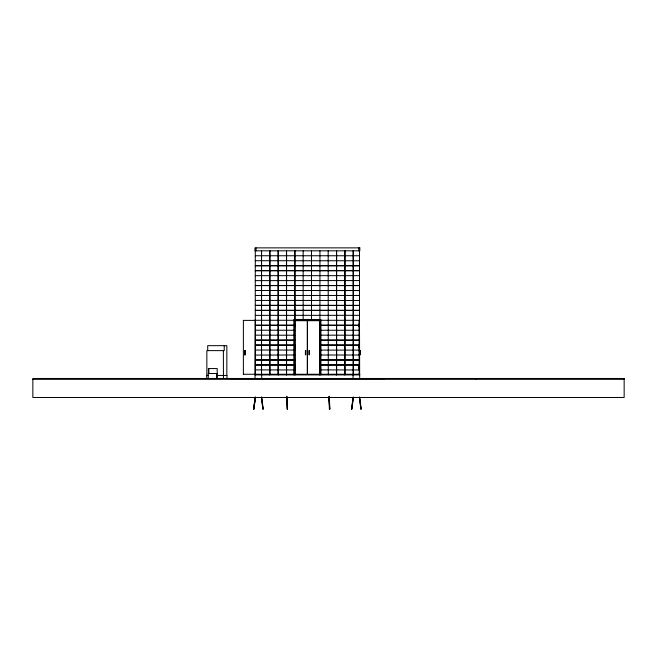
<?xml version="1.0" encoding="UTF-8"?>
<svg xmlns="http://www.w3.org/2000/svg" width="657" height="657" viewBox="0 0 657 657"><rect width="100%" height="100%" fill="white"/><g stroke="black" fill="none" stroke-linecap="round" stroke-linejoin="round"><path stroke-width="0.99" d="M255.474 397.255L253.577 409.089L255.088 397.198M253.972 409.13L255.245 397.214M253.906 409.13L255.409 397.239M351.569 409.089L353.072 397.198M351.725 409.114L353.236 397.214M351.889 409.13L353.4 397.239M287.158 409.13L286.748 396.828M328.919 396.844L329.724 409.122L329.379 396.836M262.874 409.122L261.363 397.239M360.857 409.13L359.354 397.239M255.327 255.754L359.436 255.754M255.327 260.722L359.436 260.78M255.327 265.683L359.436 265.683M255.327 265.748L359.436 265.748M255.327 270.643L359.436 270.643M255.327 270.709L359.436 270.709M255.327 275.669L359.436 275.669M255.327 280.629L359.436 280.572M255.327 285.532L359.436 285.532M255.327 285.598L359.436 285.598M255.327 295.461L359.436 295.461M255.327 300.421L359.436 300.487M255.327 310.342L359.436 310.342M255.327 310.408L359.436 310.408M255.327 315.368L359.436 315.311M255.286 319.458L255.113 374.892L359.65 374.892L359.478 319.458M255.327 320.271L359.494 320.304M243.345 320.386L255.622 320.386M294.952 320.386L307.295 320.386L307.295 374.26M359.05 320.386L359.174 374.26M293.827 320.517L320.936 320.517M358.714 320.517L359.65 320.517M294.878 320.682L319.885 320.682M319.581 324.106L320.041 324.106L319.975 326.636M359.026 324.106L359.494 324.106M255.327 325.231L294.821 325.231M319.951 325.231L359.436 325.231M255.327 325.297L294.821 325.297M319.951 325.297L359.436 325.297M319.581 326.636L320.041 326.636M359.026 326.636L359.494 326.636M255.327 330.2L294.821 330.257M319.951 330.257L359.436 330.257M255.327 335.16L294.821 335.226M319.951 335.16L359.436 335.226M255.327 340.121L294.821 340.121M319.951 340.121L359.436 340.121M255.327 340.186L294.821 340.186M319.951 340.186L359.436 340.186M319.581 345.327L320.041 345.327M359.026 345.327L359.494 345.327M319.581 347.865L320.041 347.865M359.026 347.865L359.494 347.865M255.327 350.05L294.821 350.05M319.951 350.107L359.436 350.107M244.741 351.027L245.217 351.027M359.174 351.027L360.061 351.027M244.741 351.454L245.217 351.454M359.174 351.454L360.061 351.454M244.741 353.983L245.217 353.983M359.174 353.983L360.061 353.983M244.741 354.41L245.217 354.41M359.174 354.41L360.061 354.41M255.327 355.076L294.821 355.01M319.951 355.01L359.436 355.01M255.327 364.939L294.821 364.939M319.951 364.939L359.436 364.939M255.327 364.996L294.821 364.996M319.951 364.996L359.436 364.996M319.581 366.442L320.041 366.442M359.026 366.442L359.494 366.442M319.581 368.979L320.041 368.979M359.026 368.979L359.494 368.979M255.327 369.899L294.821 369.965M319.951 369.899L359.436 369.965M243.345 374.26L359.699 374.26L359.699 378.481M208.68 375.443L206.717 375.443L206.717 378.481M216.753 375.443L226.969 375.443L226.969 378.481M229.934 378.613L384.83 378.613M32.85 379.327L624.15 379.327M329.321 409.114L329.789 409.097M359.683 397.198L361.186 409.089M359.519 397.214L361.022 409.114M261.691 397.198L263.194 409.089M261.527 397.214L263.038 409.114M329.313 396.812L329.724 409.122M329.149 396.812L329.559 409.13M328.985 396.828L329.395 409.13M287.076 396.812L287.487 409.122M286.912 396.812L287.323 409.13M476.325 378.481L476.325 379.327M359.494 250.826L359.478 374.892M359.256 324.106L359.256 326.636M359.256 345.327L359.256 347.865M359.256 366.442L359.256 368.979M359.092 324.106L359.092 326.636M359.092 345.327L359.092 347.865M359.092 366.442L359.092 368.979M358.755 247.87L358.755 250.826M353.261 250.826L353.261 374.892L353.211 250.859M353.047 374.26L353.047 378.481M344.974 250.859L344.974 374.86M344.868 250.859L344.868 374.86M336.63 250.859L336.63 374.86M336.524 250.859L336.524 374.86M328.18 250.859L328.286 374.86M320.936 374.892L320.936 319.458L293.827 319.458L293.827 374.892M319.975 345.327L319.975 347.865M319.975 366.442L319.975 368.979M319.951 250.859L319.885 374.892M319.713 374.892L319.811 320.386L307.468 320.386L307.468 374.26M319.647 324.106L319.647 326.636M319.647 345.327L319.647 347.865M319.647 366.442L319.647 368.979M311.5 250.859L311.5 320.271M303.156 250.859L303.156 320.271M294.919 250.859L295.05 374.892M294.821 250.859L294.878 374.892M286.583 250.859L286.583 374.86M286.477 250.859L286.477 374.86M278.24 250.859L278.24 374.86M278.133 250.859L278.133 374.86M269.896 250.859L269.896 374.86M269.789 250.859L269.789 374.86M261.716 374.26L261.716 378.481M261.56 250.859L261.56 374.86M261.502 250.826L261.502 374.892M256.016 247.87L256.016 250.826M255.277 250.826L255.277 374.892M255.064 374.26L255.064 378.481M245.069 350.608L245.069 354.829M244.889 351.027L244.856 351.454M244.889 353.983L244.856 354.41M244.7 350.608L244.7 354.829M243.377 320.386L243.377 374.26M226.837 375.443L226.837 345.664L207.711 345.664L207.711 350.624M224.234 345.664L224.234 350.624L206.848 350.624L206.848 375.443M223.372 350.624L223.446 378.481M217.377 378.481L217.377 373.521L208.244 373.521L208.244 378.481M217.188 373.521L217.188 368.561L208.433 368.561L208.433 373.521M216.506 373.521L216.506 378.481M208.869 368.561L208.869 373.521M359.806 247.87L254.957 247.87L254.957 250.826L359.806 250.826L359.806 247.87M359.436 290.493L255.327 290.493L359.436 290.558M359.436 305.382L255.327 305.382L359.436 305.448M295.19 324.106L294.722 324.106L294.722 326.636L295.19 326.636L295.116 324.106M294.821 345.081L255.327 345.081L294.821 345.147M359.436 345.081L319.951 345.081L359.436 345.147M295.19 345.327L294.722 345.327L294.722 347.865L295.19 347.865L295.116 345.327M245.118 350.608L244.65 350.608L244.65 354.829L245.118 354.829L245.118 350.608M305.817 350.608L305.398 350.608L305.398 354.829L305.817 354.829L305.817 350.608M309.365 350.608L308.946 350.608L308.946 354.829L309.365 354.829L309.365 350.608M360.438 350.608L360.061 354.829L360.438 350.608M294.821 359.97L255.327 359.97L294.821 360.036M359.436 359.97L319.951 359.97L359.436 360.036M295.19 366.442L294.722 366.442L294.722 368.979L295.19 368.979L295.116 366.442M624.15 378.481L32.85 378.481L32.85 397.485L624.15 397.485L624.15 378.481"/></g></svg>
